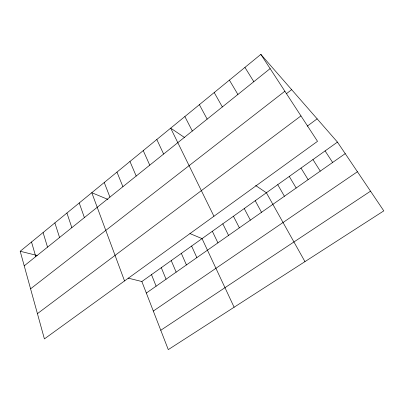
<?xml version="1.0" encoding="UTF-8"?>
<svg xmlns="http://www.w3.org/2000/svg" width="404" height="404" viewBox="0 0 404 404"><rect width="100%" height="100%" fill="white"/><g stroke="black" fill="none" stroke-linecap="round" stroke-linejoin="round"><path stroke-width="0.61" d="M260.853 54.383L317.519 141.319L44.405 338.906L20.2 251.263L260.853 54.383L337.451 142.102L383.8 210.868L168.276 349.617L141.855 281.527L128.139 278.119M24.225 265.842L270.13 68.609M30.573 288.825L284.87 91.228M286.315 93.778L291.648 89.648M37.426 313.64L300.955 115.908M307.252 126.159L317.14 118.842M141.855 281.527L337.451 142.102M146.324 293.051L345.223 153.631M153.308 311.05L357.424 171.735M160.767 330.27L370.529 191.178M20.2 251.263L37.178 255.49M107.929 199.419L91.789 192.698L124.538 280.931M189.946 233.573L202.05 238.618L234.113 307.232M184.567 137.527L170.685 128.154L213.933 216.261M255.661 185.522L266.382 192.758L304.954 261.625M325.094 150.909L332.638 162.458M312.949 159.565L320.271 171.124M244.94 67.402L253.818 81.694M301.01 168.079L308.116 179.644M289.274 176.442L296.167 188.022M229.396 80.118L237.895 94.465M277.73 184.668L284.421 196.253M214.211 92.541L222.346 106.939M255.222 200.717L261.519 212.307M199.374 104.681L207.156 119.119M244.238 208.545L250.349 220.135M184.865 116.549L192.314 131.027M233.436 216.246L239.365 227.836M222.806 223.821L228.558 235.411M212.347 231.28L217.923 242.86M156.813 139.501L163.62 154.04M191.612 246.056L196.854 257.631M143.238 150.601L149.753 165.16M181.34 253.379L186.421 264.943M129.962 161.469L136.188 176.043M171.235 260.585L176.154 272.139M161.287 267.675L166.054 279.22M116.968 172.099L122.912 186.688M151.495 274.654L156.111 286.189M104.247 182.507L109.923 197.107M79.224 202.975L84.391 217.589M66.923 213.039L71.846 227.649M54.878 222.892L59.565 237.502M43.082 232.547L47.536 247.147M31.522 242.001L35.759 256.591"/></g></svg>
